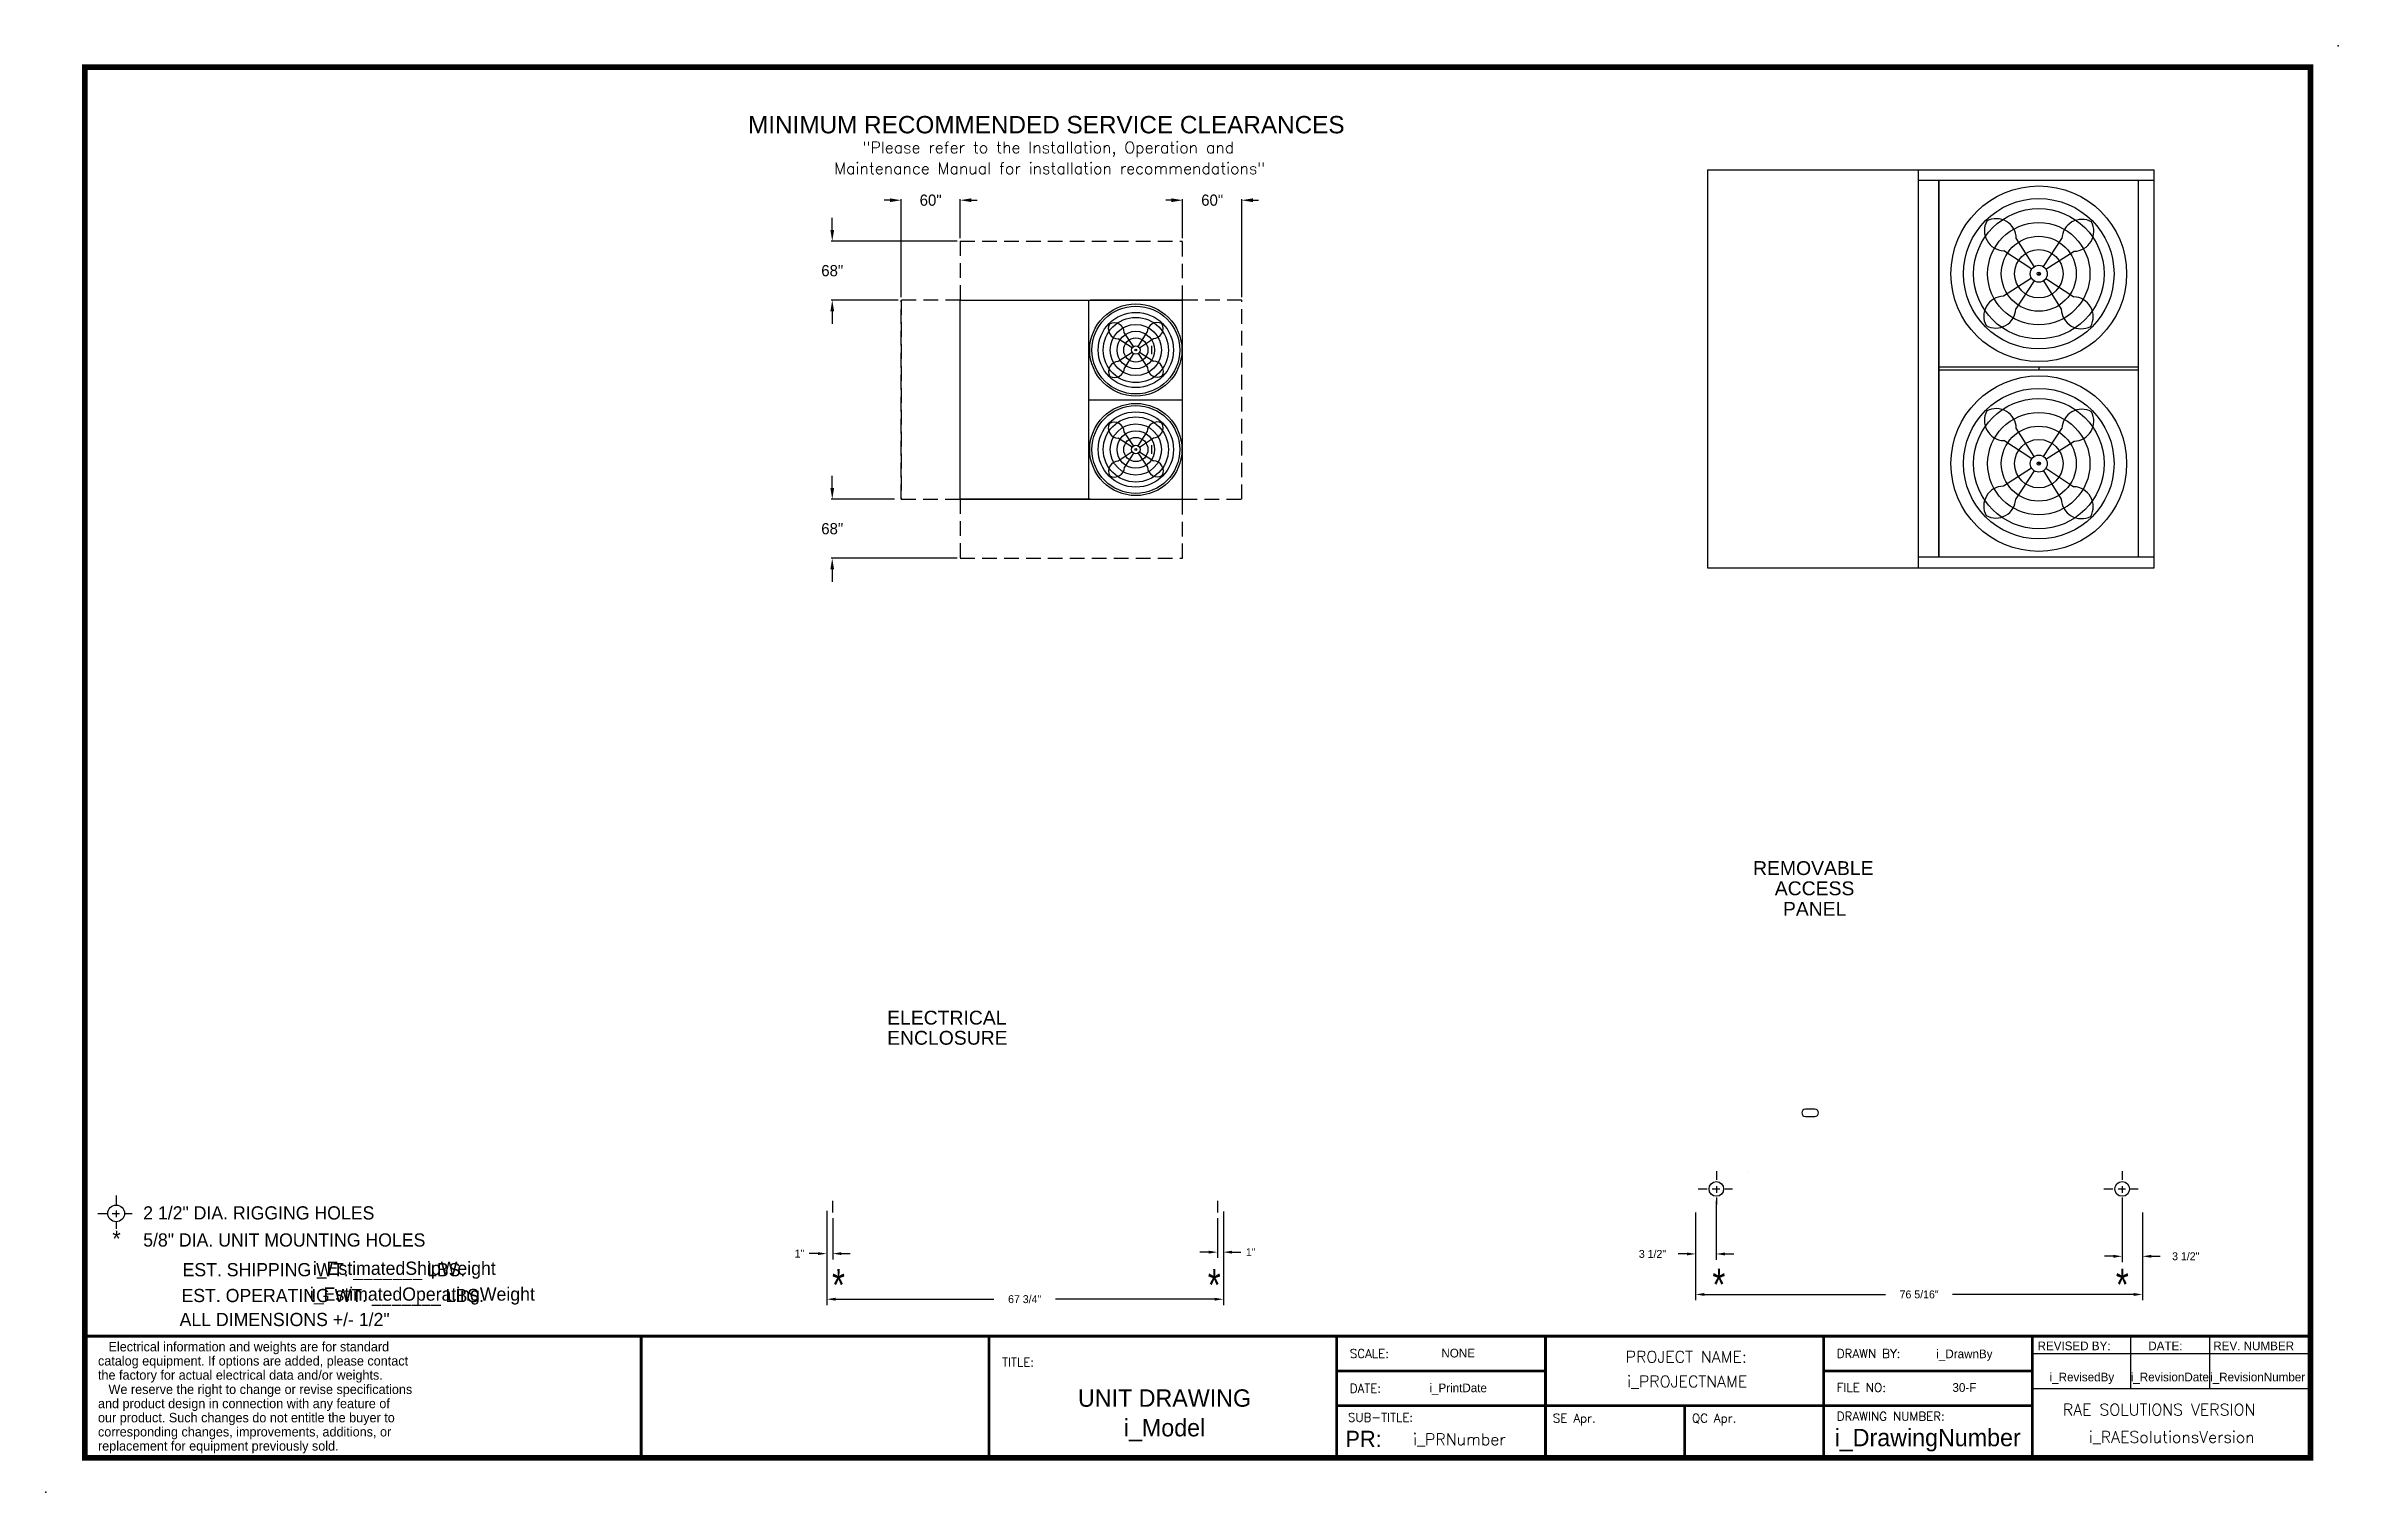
# Model space of a CAD drawing. Extents: x -50 to 341, y -10 to 237.
import ezdxf
from ezdxf.enums import TextEntityAlignment as Align

# ---------------------------------------------------------------- set-up
doc = ezdxf.new("R2010")
doc.units = 0
doc.header["$MEASUREMENT"] = 0
doc.linetypes.add('DASHED', pattern=[0.75, 0.5, -0.25])
doc.layers.get('0').update_dxf_attribs({"color": 1, "linetype": 'CONTINUOUS'})
doc.layers.get('Defpoints').update_dxf_attribs({"color": 1, "linetype": 'CONTINUOUS'})
doc.styles.add('dimentions', font='ARIAL.TTF')
doc.styles.add('SIMPLEX', font='SIMPLEX')
doc.styles.add('SLDTEXTSTYLE0', font='ARIAL.TTF', dxfattribs={"width": 0.75})
doc.dimstyles.new('SLDDIMSTYLE0', dxfattribs={"dimtxt": 1.35, "dimasz": 1.5, "dimexe": 1, "dimexo": 1, "dimgap": 1, "dimtad": 0, "dimtih": 1, "dimtoh": 1, "dimdec": 4, "dimzin": 12, "dimdsep": 46, "dimlunit": 5, "dimtxsty": 'STANDARD', "dimcen": 0.09, "dimclrd": 1, "dimclre": 1, "dimclrt": 1, "dimadec": 0, "dimazin": 0, "dimtfac": 1, "dimtdec": 4, "dimtofl": 0, "dimtmove": 0, "dimatfit": 0, "dimfxl": 1, "dimfrac": 2, "dimtolj": 1, "dimtzin": 12, "dimarcsym": 0})

# ---------------------------------------------------------------- blocks, each defined once
blk = doc.blocks.new('*D31')
at = {"color": 1, "lineweight": -2}
for p, q in [((83.34, 38.39), (83.34, 22.31)), ((151.07, 38.14), (151.07, 22.31)), ((84.84, 23.31), (111.85, 23.31)), ((149.57, 23.31), (122.4, 23.31))]:
    blk.add_line(p, q, dxfattribs=at)
at = {"color": 1}
for points in [[(84.84, 23.56), (84.84, 23.06), (83.34, 23.31)], [(149.57, 23.56), (149.57, 23.06), (151.07, 23.31)]]:
    blk.add_solid(points, dxfattribs=at)
at = {"layer": 'Defpoints', "color": 0}
for p in [(83.34, 39.39), (151.07, 39.14), (151.07, 23.31)]:
    blk.add_point(p, dxfattribs=at)
at = {"color": 1, "insert": (117.13, 23.31), "char_height": 1.35, "attachment_point": 5}
blk.add_mtext('\\A1;67 3/4"', dxfattribs=at)
blk = doc.blocks.new('*D32')
at = {"color": 1, "lineweight": -2}
for p, q in [((231.73, 38.14), (231.73, 30.04)), ((235.23, 38.14), (235.23, 30.04)), ((230.23, 31.04), (228.73, 31.04)), ((236.73, 31.04), (238.23, 31.04))]:
    blk.add_line(p, q, dxfattribs=at)
at = {"color": 1}
for points in [[(230.23, 31.29), (230.23, 30.79), (231.73, 31.04)], [(236.73, 31.29), (236.73, 30.79), (235.23, 31.04)]]:
    blk.add_solid(points, dxfattribs=at)
at = {"layer": 'Defpoints', "color": 0}
for p in [(231.73, 39.14), (235.23, 39.14), (231.73, 31.04)]:
    blk.add_point(p, dxfattribs=at)
at = {"color": 1, "insert": (224.36, 31.04), "char_height": 1.35, "attachment_point": 5}
blk.add_mtext('\\A1;3 1/2"', dxfattribs=at)
blk = doc.blocks.new('*D33')
at = {"color": 1, "lineweight": -2}
for p, q in [((304.57, 38.14), (304.57, 29.64)), ((308.07, 38.14), (308.07, 29.64)), ((303.07, 30.64), (301.57, 30.64)), ((309.57, 30.64), (311.07, 30.64))]:
    blk.add_line(p, q, dxfattribs=at)
at = {"color": 1}
for points in [[(303.07, 30.89), (303.07, 30.39), (304.57, 30.64)], [(309.57, 30.89), (309.57, 30.39), (308.07, 30.64)]]:
    blk.add_solid(points, dxfattribs=at)
at = {"layer": 'Defpoints', "color": 0}
for p in [(304.57, 39.14), (308.07, 39.14), (308.07, 30.64)]:
    blk.add_point(p, dxfattribs=at)
at = {"color": 1, "insert": (315.44, 30.64), "char_height": 1.35, "attachment_point": 5}
blk.add_mtext('\\A1;3 1/2"', dxfattribs=at)
blk = doc.blocks.new('*D34')
at = {"color": 1, "lineweight": -2}
for p, q in [((231.73, 38.14), (231.73, 23.12)), ((308.07, 38.14), (308.07, 23.12)), ((233.23, 24.12), (264.18, 24.12)), ((306.57, 24.12), (275.63, 24.12))]:
    blk.add_line(p, q, dxfattribs=at)
at = {"color": 1}
for points in [[(233.23, 24.37), (233.23, 23.87), (231.73, 24.12)], [(306.57, 24.37), (306.57, 23.87), (308.07, 24.12)]]:
    blk.add_solid(points, dxfattribs=at)
at = {"layer": 'Defpoints', "color": 0}
for p in [(231.73, 39.14), (308.07, 39.14), (231.73, 24.12)]:
    blk.add_point(p, dxfattribs=at)
at = {"color": 1, "insert": (269.9, 24.12), "char_height": 1.35, "attachment_point": 5}
blk.add_mtext('\\A1;76 5/16"', dxfattribs=at)
blk = doc.blocks.new('*D35')
at = {"color": 1, "lineweight": -2}
for p, q in [((83.34, 38.14), (83.34, 30.1)), ((84.34, 37.14), (84.34, 30.1)), ((81.84, 31.1), (80.34, 31.1)), ((85.84, 31.1), (87.34, 31.1))]:
    blk.add_line(p, q, dxfattribs=at)
at = {"color": 1}
for points in [[(81.84, 31.35), (81.84, 30.85), (83.34, 31.1)], [(85.84, 31.35), (85.84, 30.85), (84.34, 31.1)]]:
    blk.add_solid(points, dxfattribs=at)
at = {"layer": 'Defpoints', "color": 0}
for p in [(83.34, 39.14), (84.34, 38.14), (83.34, 31.1)]:
    blk.add_point(p, dxfattribs=at)
at = {"color": 1, "insert": (78.66, 31.1), "char_height": 1.35, "attachment_point": 5}
blk.add_mtext('\\A1;1"', dxfattribs=at)
blk = doc.blocks.new('*D36')
at = {"color": 1, "lineweight": -2}
for p, q in [((150.07, 37.14), (150.07, 30.35)), ((151.07, 38.27), (151.07, 30.35)), ((148.57, 31.35), (147.07, 31.35)), ((152.57, 31.35), (154.07, 31.35))]:
    blk.add_line(p, q, dxfattribs=at)
at = {"color": 1}
for points in [[(148.57, 31.6), (148.57, 31.1), (150.07, 31.35)], [(152.57, 31.6), (152.57, 31.1), (151.07, 31.35)]]:
    blk.add_solid(points, dxfattribs=at)
at = {"layer": 'Defpoints', "color": 0}
for p in [(151.07, 39.27), (150.07, 38.14), (151.07, 31.35)]:
    blk.add_point(p, dxfattribs=at)
at = {"color": 1, "insert": (155.74, 31.35), "char_height": 1.35, "attachment_point": 5}
blk.add_mtext('\\A1;1"', dxfattribs=at)

msp = doc.modelspace()

# ---------------------------------------------------------------- linework, layer by layer
at = {"color": 1, "lineweight": 30}
for p, q in [((233.74826, 216.29569), (310.06076, 216.29569)), ((233.74826, 216.29569), (233.74826, 148.29569)), ((269.81076, 148.29569), (269.81076, 216.29569)), ((310.06076, 148.29569), (310.06076, 216.29569)), ((310.06076, 214.46464), (269.81076, 214.46464)), ((273.28236, 214.47149), (273.28236, 150.07794)), ((273.28336, 150.12089), (273.28336, 214.46464)), ((307.29606, 214.47049), (307.29506, 214.47049)), ((307.29706, 214.47049), (307.29606, 214.47049)), ((307.34486, 150.07794), (307.34486, 214.47049)), ((307.34486, 214.46464), (307.34486, 214.46464)), ((289.56478, 199.74438), (286.49765, 204.57354)), ((291.13891, 199.73279), (294.27685, 204.51624)), ((289.12937, 199.31534), (284.34592, 202.45327)), ((291.56795, 199.29738), (296.39711, 202.3645)), ((289.11777, 197.74121), (284.28861, 194.67408)), ((289.54681, 197.3058), (286.40888, 192.52235)), ((291.12095, 197.2942), (294.18807, 192.46504)), ((291.55636, 197.72324), (296.33981, 194.58531)), ((273.34086, 182.56809), (273.38866, 182.56809)), ((273.34086, 182.02329), (273.38866, 182.02329)), ((273.38866, 182.56809), (273.38966, 182.56809)), ((273.38966, 182.02329), (273.38866, 182.02329)), ((273.38966, 182.56809), (273.39066, 182.56809)), ((273.38966, 182.02329), (273.39066, 182.02329)), ((307.29506, 182.56809), (273.39066, 182.56809)), ((273.39066, 182.56809), (273.39066, 182.56709)), ((307.29506, 182.56709), (273.39066, 182.56709)), ((273.39066, 182.02429), (273.39066, 182.02329)), ((307.29506, 182.02329), (273.39066, 182.02329)), ((290.34286, 182.56809), (290.34286, 182.02329)), ((307.29606, 182.56809), (307.29506, 182.56809)), ((307.29506, 182.56709), (307.29506, 182.56809)), ((307.29506, 182.02329), (307.29506, 182.02429)), ((307.29606, 182.02329), (307.29506, 182.02329)), ((307.29606, 182.56809), (307.29706, 182.56809)), ((307.29706, 182.02329), (307.29606, 182.02329)), ((307.34486, 182.56809), (307.29706, 182.56809)), ((307.34486, 182.02329), (307.29706, 182.02329)), ((289.12937, 166.86814), (284.34592, 170.00607)), ((289.56478, 167.29718), (286.49765, 172.12634)), ((291.13891, 167.28559), (294.27685, 172.06904)), ((291.56795, 166.85018), (296.39711, 169.9173)), ((289.11777, 165.29401), (284.28861, 162.22688)), ((289.54681, 164.8586), (286.40888, 160.07515)), ((291.12095, 164.847), (294.18807, 160.01784)), ((291.55636, 165.27604), (296.33981, 162.13811)), ((310.11056, 150.07209), (269.86056, 150.07209)), ((233.74826, 148.29569), (310.06076, 148.29569))]:
    msp.add_line(p, q, dxfattribs=at)
for p, q in [((233.74826, 216.29569), (269.81076, 216.29569)), ((84.33836, 40.14309), (84.33836, 38.14309)), ((150.06926, 40.14309), (150.06926, 38.14309)), ((235.2349, 40.14309), (235.2349, 38.14309)), ((304.5691, 40.14309), (304.5691, 38.14309))]:
    msp.add_line(p, q)
at = {"color": 1, "ltscale": 5}
for p, q in [((84.26694, 205.98628), (84.26694, 208.07708)), ((94.11917, 211.08102), (93.14196, 211.08102)), ((96.02817, 194.4887), (96.02817, 211.26102)), ((106.11676, 204.57728), (106.11676, 211.26102)), ((108.02576, 211.08102), (109.00297, 211.08102)), ((142.20776, 211.08102), (141.23055, 211.08102)), ((144.11676, 204.57728), (144.11676, 211.26102)), ((154.20535, 194.4887), (154.20535, 211.26102)), ((156.11435, 211.08102), (157.09156, 211.08102)), ((105.61676, 204.07728), (84.08694, 204.07728)), ((95.52817, 193.9887), (84.08694, 193.9887)), ((84.26694, 192.0797), (84.26694, 189.9889)), ((106.11676, 159.9887), (106.11676, 193.9887)), ((106.11676, 159.9887), (106.11676, 193.9887)), ((106.11676, 193.9887), (128.24176, 193.9887)), ((106.11676, 193.9887), (128.36676, 193.9887)), ((128.11676, 176.9887), (128.11676, 193.9887)), ((128.36676, 193.9887), (144.11676, 193.9887)), ((144.11676, 193.9887), (128.36676, 193.9887)), ((144.11676, 159.9887), (144.11676, 193.9887)), ((144.11676, 176.9887), (144.11676, 193.9887)), ((138.78863, 186.20745), (138.81988, 184.76995)), ((128.11676, 159.9887), (128.11676, 176.9887)), ((128.11676, 176.9887), (144.11676, 176.9887)), ((144.11676, 159.9887), (144.11676, 176.9887)), ((138.78863, 169.20745), (138.81988, 167.76995)), ((84.26694, 161.8977), (84.26694, 163.98849)), ((94.90317, 159.9887), (84.08694, 159.9887)), ((106.11676, 159.9887), (128.24176, 159.9887)), ((128.36676, 159.9887), (106.11676, 159.9887)), ((128.36676, 159.9887), (144.11676, 159.9887)), ((105.61676, 149.90011), (84.08694, 149.90011)), ((84.26694, 147.99111), (84.26694, 145.90032))]:
    msp.add_line(p, q, dxfattribs=at)
at = {"color": 1, "linetype": 'DASHED', "ltscale": 5}
for p, q in [((106.11676, 204.07728), (106.11676, 193.9887)), ((106.11676, 204.07728), (144.11676, 204.07728)), ((144.11676, 193.9887), (144.11676, 204.07728)), ((96.02817, 159.9887), (96.02817, 193.9887)), ((106.11676, 193.9887), (96.02817, 193.9887)), ((96.02817, 193.9887), (96.02817, 159.9887)), ((154.20535, 193.9887), (144.11676, 193.9887)), ((154.20535, 159.9887), (154.20535, 193.9887)), ((154.20535, 159.9887), (154.20535, 193.9887)), ((96.02817, 159.9887), (106.11676, 159.9887)), ((106.11676, 159.9887), (106.11676, 149.90011)), ((144.11676, 149.90011), (144.11676, 159.9887)), ((144.11676, 159.9887), (154.20535, 159.9887)), ((106.11676, 149.90011), (144.11676, 149.90011))]:
    msp.add_line(p, q, dxfattribs=at)
at = {"color": 1}
for p, q in [((135.71873, 186.09544), (134.14977, 188.48717)), ((136.5058, 186.10124), (138.03936, 188.51582)), ((135.50421, 185.87774), (133.08963, 187.4113)), ((135.51001, 185.09067), (133.11829, 183.52171)), ((135.72772, 184.87615), (134.19416, 182.46157)), ((136.51478, 184.88195), (138.08375, 182.49022)), ((136.72351, 185.88672), (139.11523, 187.45569)), ((136.72931, 185.09965), (139.14388, 183.56609)), ((135.50421, 168.87774), (133.08963, 170.4113)), ((135.71873, 169.09544), (134.14977, 171.48717)), ((136.5058, 169.10124), (138.03936, 171.51582)), ((136.72351, 168.88672), (139.11523, 170.45569)), ((135.51001, 168.09067), (133.11829, 166.52171)), ((135.72772, 167.87615), (134.19416, 165.46157)), ((136.51478, 167.88195), (138.08375, 165.49022)), ((136.72931, 168.09965), (139.14388, 166.56609))]:
    msp.add_line(p, q, dxfattribs=at)
at = {"color": 1, "linetype": 'Continuous', "lineweight": 30}
for p, q in [((252.10005, 55.76807), (250.47505, 55.76807)), ((250.47505, 54.51807), (252.10005, 54.51807)), ((240.66255, 45.19188), (240.66355, 45.19188))]:
    msp.add_line(p, q, dxfattribs=at)
at = {"lineweight": 30}
for p, q in [((235.26615, 45.17876), (235.26615, 43.68067)), ((304.58095, 45.17876), (304.58095, 43.68067)), ((-38.03516, 41.00462), (-38.03516, 39.50653)), ((232.16235, 42.14309), (233.68164, 42.14309)), ((234.55818, 42.14309), (235.83927, 42.14309)), ((235.26615, 42.62864), (235.26615, 41.49569)), ((235.26615, 40.68645), (235.26615, 39.50502)), ((236.7158, 42.14309), (238.0138, 42.14309)), ((301.47715, 42.14309), (302.99644, 42.14309)), ((303.87298, 42.14309), (305.15407, 42.14309)), ((304.58095, 42.62864), (304.58095, 41.49569)), ((304.58095, 40.68645), (304.58095, 39.50502)), ((306.0306, 42.14309), (307.3286, 42.14309)), ((-41.13896, 37.96896), (-39.61967, 37.96896)), ((-38.74313, 37.96896), (-37.46204, 37.96896)), ((-38.03516, 38.45451), (-38.03516, 37.32156)), ((-38.03516, 36.51231), (-38.03516, 35.33089)), ((-36.58551, 37.96896), (-35.28751, 37.96896)), ((51.63884, -3.8), (51.63884, 16.99)), ((111.03884, -3.8), (111.03884, 16.99)), ((170.43884, 16.99), (289.23884, 16.99)), ((170.43884, -3.8), (170.43884, 16.99)), ((206.07884, 16.99), (206.07884, -3.8)), ((253.59884, 16.99), (253.59884, 5.11)), ((289.23884, 16.99), (289.23884, -3.8)), ((289.23884, 16.99), (336.75884, 16.99)), ((289.23884, 16.99), (289.23884, 14.02)), ((306.00588, 16.99), (306.00588, 8.08)), ((319.50915, 16.99), (319.50915, 8.08)), ((289.23884, 14.02), (336.75884, 14.02)), ((206.07884, 11.05), (170.43884, 11.05)), ((253.59884, 11.05), (289.23884, 11.05)), ((253.59884, 5.11), (253.59884, 11.05)), ((289.23884, 8.08), (336.75884, 8.08)), ((289.23884, 5.11), (170.43884, 5.11)), ((229.83884, 5.11), (229.83884, -3.8)), ((253.59884, 5.11), (253.59884, -3.8))]:
    msp.add_line(p, q, dxfattribs=at)
at = {"const_width": 0.9504}
msp.add_lwpolyline([(-43.40116, -3.8), (336.75884, -3.8), (336.75884, 233.8), (-43.40116, 233.8), (-43.40116, -3.8)], dxfattribs=at)
at = {"lineweight": 30, "const_width": 0.4752}
for points in [[(52.20069, 16.99), (-43.40116, 16.99)], [(336.75884, 16.99), (51.63884, 16.99), (51.63884, -3.8)], [(111.03884, 16.99), (111.03884, -3.8)], [(170.43884, 16.99), (170.43884, -3.8)], [(206.07884, 16.99), (206.07884, -3.8)], [(253.59884, 16.99), (253.59884, -3.8)], [(289.23884, -3.8), (289.23884, 16.99), (336.75884, 16.99)], [(206.07884, 11.05), (170.43884, 11.05)], [(289.23884, 11.05), (253.59884, 11.05), (253.59884, -3.8)], [(289.23884, 5.11), (170.43884, 5.11)], [(229.83884, 5.11), (229.83884, -3.8)]]:
    msp.add_lwpolyline(points, dxfattribs=at)
at = {"color": 1, "lineweight": 30}
for centre, radius in [((290.34286, 198.51929), 14.99997), ((290.34286, 198.51929), 12.85177), ((290.34286, 198.51929), 11.13912), ((290.34286, 198.51929), 8.73857), ((290.34286, 198.51929), 6.40143), ((290.34286, 198.51929), 4.13262), ((290.34286, 198.51929), 1.4513), ((290.34286, 198.51929), 0.28645), ((290.34286, 166.07209), 14.99997), ((290.34286, 166.07209), 12.85177), ((290.34286, 166.07209), 11.13912), ((290.34286, 166.07209), 8.73857), ((290.34286, 166.07209), 6.40143), ((290.34286, 166.07209), 4.13262), ((290.34286, 166.07209), 1.4513), ((290.34286, 166.07209), 0.28645)]:
    msp.add_circle(centre, radius, dxfattribs=at)
at = {"color": 1}
for centre, radius in [((136.11676, 185.4887), 7.875), ((136.11676, 185.4887), 7.49999), ((136.11676, 185.4887), 6.42589), ((136.11676, 185.4887), 5.56956), ((136.11676, 185.4887), 4.36928), ((136.11676, 185.4887), 3.20072), ((136.11676, 185.4887), 2.06631), ((136.11676, 185.4887), 0.72565), ((136.11676, 185.4887), 0.14323), ((136.11676, 168.4887), 7.875), ((136.11676, 168.4887), 7.49999), ((136.11676, 168.4887), 6.42589), ((136.11676, 168.4887), 5.56956), ((136.11676, 168.4887), 4.36928), ((136.11676, 168.4887), 3.20072), ((136.11676, 168.4887), 2.06631), ((136.11676, 168.4887), 0.72565), ((136.11676, 168.4887), 0.14323)]:
    msp.add_circle(centre, radius, dxfattribs=at)
at = {"color": 1, "linetype": 'Continuous', "lineweight": 30}
for centre in [(235.26615, 42.14309), (304.58095, 42.14309)]:
    msp.add_circle(centre, 1.25, dxfattribs=at)
at = {"lineweight": 30}
msp.add_circle((-38.03516, 37.96896), 1.42457, dxfattribs=at)
at = {"color": 1, "lineweight": 30}
for centre, start, end in [((284.47658, 205.87738), 151.3003537, 267.814713), ((283.072, 204.49334), 1.3411738, 117.8555331), ((297.70095, 204.38558), 61.3003537, 177.814713), ((296.31691, 205.79016), 271.3411738, 27.8555331), ((284.36881, 191.24843), 91.3411738, 207.8555331), ((282.98478, 192.65301), 241.3003537, 357.814713), ((297.61373, 192.54524), 181.3411738, 297.8555331), ((296.20915, 191.16121), 331.3003537, 87.814713), ((284.47658, 173.43018), 151.3003537, 267.814713), ((283.072, 172.04614), 1.3411738, 117.8555331), ((297.70095, 171.93838), 61.3003537, 177.814713), ((296.31691, 173.34296), 271.3411738, 27.8555331), ((284.36881, 158.80123), 91.3411738, 207.8555331), ((296.20915, 158.71401), 331.3003537, 87.814713), ((282.98478, 160.20581), 241.3003537, 357.814713), ((297.61373, 160.09804), 181.3411738, 297.8555331)]:
    msp.add_arc(centre, 3.4266, start, end, dxfattribs=at)
at = {"color": 1}
for centre, start, end in [((133.12974, 189.12413), 152.1444669, 268.6588262), ((132.43772, 188.42184), 2.185287, 118.6996463), ((139.75219, 188.47572), 62.1444669, 178.6588262), ((139.0499, 189.16774), 272.185287, 28.6996463), ((133.18362, 181.80965), 92.185287, 208.6996463), ((132.48133, 182.50167), 242.1444669, 358.6588262), ((139.7958, 182.55555), 182.185287, 298.6996463), ((139.10378, 181.85326), 332.1444669, 88.6588262), ((133.12974, 172.12413), 152.1444669, 268.6588262), ((132.43772, 171.42184), 2.185287, 118.6996463), ((139.75219, 171.47572), 62.1444669, 178.6588262), ((139.0499, 172.16774), 272.185287, 28.6996463), ((133.18362, 164.80965), 92.185287, 208.6996463), ((132.48133, 165.50167), 242.1444669, 358.6588262), ((139.7958, 165.55555), 182.185287, 298.6996463), ((139.10378, 164.85326), 332.1444669, 88.6588262)]:
    msp.add_arc(centre, 1.7133, start, end, dxfattribs=at)
at = {"color": 1, "linetype": 'Continuous', "lineweight": 30}
for centre, start, end in [((250.47505, 55.14307), 90, 270), ((252.10005, 55.14307), 270, 90)]:
    msp.add_arc(centre, 0.625, start, end, dxfattribs=at)
for p in [(341.46985, 237.46011), (289.23884, -3.8), (-50.04589, -9.66037)]:
    msp.add_point(p)
at = {"color": 1, "lineweight": 30}
for p in [(290.34286, 198.51929), (290.34286, 166.07209)]:
    msp.add_point(p, dxfattribs=at)
at = {"color": 1, "ltscale": 5}
for points in [[(94.11917, 211.39919), (94.11917, 210.76285), (96.02817, 211.08102)], [(108.02576, 211.39919), (108.02576, 210.76285), (106.11676, 211.08102)], [(142.20776, 211.39919), (142.20776, 210.76285), (144.11676, 211.08102)], [(156.11435, 211.39919), (156.11435, 210.76285), (154.20535, 211.08102)], [(83.94877, 205.98628), (84.58511, 205.98628), (84.26694, 204.07728)], [(83.94877, 192.0797), (84.58511, 192.0797), (84.26694, 193.9887)], [(83.94877, 161.8977), (84.58511, 161.8977), (84.26694, 159.9887)], [(83.94877, 147.99111), (84.58511, 147.99111), (84.26694, 149.90011)]]:
    msp.add_solid(points, dxfattribs=at)

# ---------------------------------------------------------------- texts
at = {"lineweight": 30}
for s, height, style, p in [('MINIMUM RECOMMENDED SERVICE CLEARANCES', 2.97, 'dimentions', (69.8892, 222.50696)), ('TITLE:', 1.485, 'SIMPLEX', (113.26634, 11.7925)), ('SCALE:', 1.485, 'SIMPLEX', (172.66634, 13.2775)), ('DRAWN BY:', 1.485, 'SIMPLEX', (255.82634, 13.2775)), ('DATE:', 1.485, 'SIMPLEX', (172.66634, 7.3375)), ('FILE NO:', 1.485, 'SIMPLEX', (255.82634, 7.48107)), ('DRAWING NUMBER:', 1.485, 'SIMPLEX', (255.82634, 2.55774)), ('RAE SOLUTIONS VERSION', 1.97208, 'SIMPLEX', (294.4451, 3.45569)), ('SUB-TITLE:', 1.485, 'SIMPLEX', (172.34456, 2.37742)), ('SE Apr.', 1.485, 'SIMPLEX', (207.3415, 2.23942)), ('QC Apr.', 1.485, 'SIMPLEX', (231.1015, 2.23942))]:
    msp.add_text(s, height=height, dxfattribs=dict(at, style=style)).set_placement(p)
at = {"lineweight": 30, "style": 'SIMPLEX'}
for s, p in [('"Please refer to the Installation, Operation and', (121.17974, 219.10994)), ('Maintenance Manual for installation recommendations"', (121.41496, 215.5354)), ('PROJECT NAME:', (230.13712, 12.48563)), ('i_PROJECTNAME', (230.28708, 8.26456)), ('i_PRNumber', (191.38203, -1.6121)), ('i_RAESolutionsVersion', (313.04786, -1.23016))]:
    msp.add_text(s, height=1.97208, dxfattribs=at).set_placement(p, align=Align.CENTER)
at = {"color": 1, "lineweight": 30, "style": 'dimentions'}
for s, p in [('REMOVABLE', (241.53959, 95.78679)), ('ACCESS', (245.25071, 92.33218)), ('PANEL', (246.64238, 88.82078)), ('ELECTRICAL', (93.64105, 70.23334)), ('ENCLOSURE', (93.64105, 66.7921))]:
    msp.add_text(s, height=2.366095, dxfattribs=at).set_placement(p)
at = {"lineweight": 30}
for s, height, p in [('2 1/2" DIA. RIGGING HOLES', 2.2572, (-33.4217, 36.92891)), ('5/8" DIA. UNIT MOUNTING HOLES', 2.2572, (-33.4217, 32.29906)), ('   Electrical information and weights are for standard', 1.6119101, (-41.14124, 14.39234)), ('REVISED BY:', 1.485, (290.13022, 14.59601)), ('DATE:', 1.485, (309.04066, 14.59601)), ('REV. NUMBER', 1.485, (320.1457, 14.59601)), ('catalog equipment. If options are added, please contact', 1.6119101, (-41.14124, 11.97447)), ('the factory for actual electrical data and/or weights.', 1.6119101, (-41.14124, 9.5566)), ('   We reserve the right to change or revise specifications', 1.6119101, (-41.14124, 7.10825)), ('our product. Such changes do not entitle the buyer to', 1.6119101, (-41.14124, 2.27252)), ('and product design in connection with any feature of', 1.6119101, (-41.14124, 4.69038)), ('corresponding changes, improvements, additions, or ', 1.6119101, (-41.14124, -0.14535)), ('replacement for equipment previously sold.', 1.6119101, (-41.14124, -2.56321))]:
    msp.add_text(s, height=height, dxfattribs=at).set_placement(p)
for s, height, p in [('*', 2.77791, (-37.97654, 32.25997)), ('EST. SHIPPING WT. _______ LBS.', 2.2572, (-2.54144, 27.22673)), ('i_EstimatedShipWeight', 2.2597905, (11.17793, 27.4733)), ('EST. OPERATING WT. _______ LBS.', 2.2572, (-1.04264, 22.81149)), ('i_EstimatedOperatingWeight', 2.2572, (14.26648, 23.05807)), ('ALL DIMENSIONS +/- 1/2"', 2.2572, (-9.26166, 18.71507)), ('NONE', 1.485, (191.17373, 13.35596)), ('i_DrawnBy', 1.485, (277.63766, 13.22857)), ('UNIT DRAWING', 2.97, (141.01951, 4.9357)), ('i_PrintDate', 1.485, (191.17373, 7.41596)), ('30-F', 1.485, (277.63766, 7.4831)), ('i_RevisedBy', 1.485, (297.69815, 9.27125)), ('i_RevisionDate', 1.485, (312.72331, 9.27125)), ('i_RevisionNumber', 1.485, (327.7196, 9.27125)), ('i_Model', 2.97, (141.01951, -0.12622)), ('i_DrawingNumber', 2.97, (271.36458, -1.81282))]:
    msp.add_text(s, height=height, dxfattribs=at).set_placement(p, align=Align.CENTER)
msp.add_text('PR:', height=2.784375, dxfattribs=at).set_placement((178.11778, -1.95522), align=Align.RIGHT)
at = {"color": 1, "ltscale": 5, "char_height": 1.909, "attachment_point": 5}
for s, insert in [('\\A1;60"', (101.07247, 211.08102)), ('\\A1;60"', (149.16105, 211.08102)), ('\\A1;68"', (84.26694, 199.03299)), ('\\A1;68"', (84.26694, 154.9444))]:
    msp.add_mtext(s, dxfattribs=dict(at, insert=insert))
at = {"color": 1, "lineweight": 30, "char_height": 5.40207, "attachment_point": 1, "style": 'SLDTEXTSTYLE0'}
for insert in [(84.23584, 28.44969), (148.405, 28.44969), (234.60049, 28.52018), (303.49795, 28.52018)]:
    msp.add_mtext('*', dxfattribs=dict(at, insert=insert))

# ---------------------------------------------------------------- dimensions: what is measured, and where the dimension line sits
dim = msp.add_linear_dim(base=(151.06926, 23.30772), p1=(83.33836, 39.39309), p2=(151.06926, 39.14309), dimstyle='SLDDIMSTYLE0', override={"dimpost": '"'})
dim.commit()
dim.dimension.update_dxf_attribs({"geometry": '*D31', "text_midpoint": (117.12633, 23.30772), "dimtype": 160})
for base, p1, p2, picture, middle in [((151.06926, 31.34516), (150.06926, 38.14309), (151.06926, 39.26806), '*D36', (155.74426, 31.34516)), ((83.33836, 31.10453), (84.33836, 38.14309), (83.33836, 39.14309), '*D35', (78.66336, 31.10453)), ((231.7349, 31.04417), (235.2349, 39.14309), (231.7349, 39.14309), '*D32', (224.3599, 31.04417)), ((231.7349, 24.11932), (308.0691, 39.14309), (231.7349, 39.14309), '*D34', (269.902, 24.11932)), ((308.0691, 30.64293), (304.5691, 39.14309), (308.0691, 39.14309), '*D33', (315.4441, 30.64293))]:
    dim = msp.add_linear_dim(base=base, p1=p1, p2=p2, dimstyle='SLDDIMSTYLE0', override={"dimpost": '"'})
    dim.commit()
    dim.dimension.update_dxf_attribs({"geometry": picture, "text_midpoint": middle})

doc.saveas('drawing.dxf')
